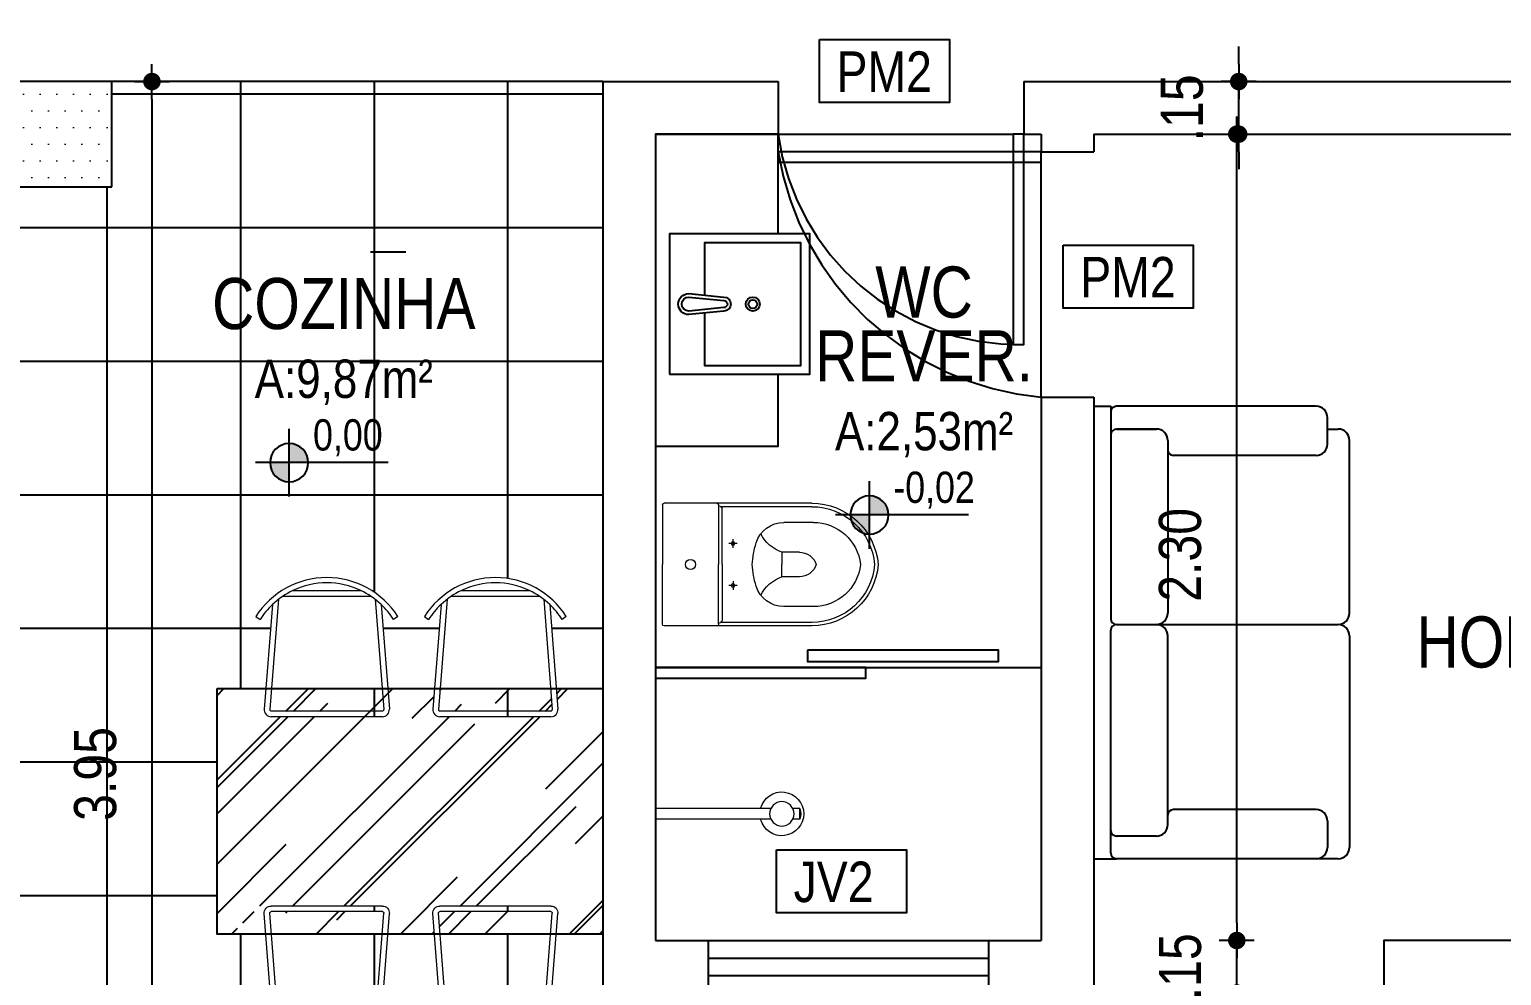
# Model space of a CAD drawing. Header units: millimetres. Extents: x 3955 to 10567, y -112 to 1797.
# Drawn here: x 5273.581 to 5277.778, y 1007.898 to 1010.596 of the extents above; entities that cross this region are included whole.
import ezdxf
from ezdxf.enums import TextEntityAlignment as Align

# ---------------------------------------------------------------- set-up
doc = ezdxf.new("R2010")
doc.units = ezdxf.units.MM
doc.header["$LTSCALE"] = 20
doc.linetypes.add('DIVIDE', pattern=[1.25, 0.5, -0.25, 0, -0.25, 0, -0.25])
doc.linetypes.add('HIDDEN2', pattern=[0.1875, 0.125, -0.0625])
for name, color, linetype in [('AME_FRZ', 7, 'Continuous'), ('AR-MOB', 252, 'Continuous'), ('COTA', 7, 'Continuous'), ('DIVERSOS', 1, 'Continuous'), ('E-txt-g', 3, 'Continuous'), ('LAYER1', 2, 'Continuous'), ('LAYER7', 4, 'Continuous'), ('MOB', 251, 'Continuous'), ('PAREDE', 5, 'Continuous')]:
    doc.layers.add(name, color=color, linetype=linetype)
doc.layers.add('E-Lay-9', color=9, linetype='Continuous', lineweight=9)
doc.layers.add('E-Txt-W', color=7, linetype='Continuous', lineweight=20)
doc.styles.add('F2', font='ARIALN.TTF')
doc.styles.add('REG60', font='romans.shx', dxfattribs={"width": 0.8, "height": 0.15})
doc.styles.add('REG80', font='romans.shx', dxfattribs={"width": 0.8, "height": 0.2})
doc.dimstyles.new('ARQUITETURA', dxfattribs={"dimtxt": 0.11, "dimasz": 0.05, "dimexe": 0.1, "dimexo": 0, "dimgap": 0.1, "dimtad": 1, "dimzin": 5, "dimdsep": 46, "dimtxsty": 'F2', "dimblk": 'COTA', "dimcen": 0, "dimse1": 1, "dimse2": 1, "dimadec": 0, "dimazin": 0, "dimtfac": 2, "dimtix": 1, "dimtmove": 2, "dimatfit": 3, "dimldrblk": 'COTA', "dimfxl": 1, "dimtolj": 1, "dimtzin": 5, "dimarcsym": 0})

# ---------------------------------------------------------------- blocks, each defined once
blk = doc.blocks.new('COTA')
at = {"layer": 'COTA'}
for p, q in [((0, 1), (0, -1)), ((-1, 0), (1, 0))]:
    blk.add_line(p, q, dxfattribs=at)
at = {"layer": 'COTA', "const_width": 0.5}
blk.add_lwpolyline([(-0.25, 0, 1), (0.25, 0, 1)], format="xyb", close=True, dxfattribs=at)
blk = doc.blocks.new('*D277')
at = {"color": 0, "lineweight": -2}
for p, q in [((5276.4158, 1005.9929), (5276.3658, 1005.9929)), ((5276.4658, 1005.9929), (5276.6158, 1005.9929)), ((5276.6658, 1005.9929), (5276.7158, 1005.9929))]:
    blk.add_line(p, q, dxfattribs=at)
at = {"color": 0, "lineweight": -2, "xscale": 0.05, "yscale": 0.05, "zscale": 0.05}
blk.add_blockref('COTA', (5276.4658, 1005.9929), dxfattribs=at)
at = {"color": 0, "lineweight": -2, "xscale": 0.05, "yscale": 0.05, "zscale": 0.05, "rotation": 180}
blk.add_blockref('COTA', (5276.6158, 1005.9929), dxfattribs=at)
at = {"color": 0, "insert": (5276.5408, 1006.1542), "char_height": 0.12, "attachment_point": 5, "style": 'F2'}
blk.add_mtext('\\A1;.15', dxfattribs=at)
blk = doc.blocks.new('*D287')
at = {"color": 0, "lineweight": -2}
blk.add_line((5277.0234, 1006.5477), (5277.0234, 1007.7977), dxfattribs=at)
at = {"color": 0, "lineweight": -2, "xscale": 0.05, "yscale": 0.05, "zscale": 0.05}
for p, rotation in [((5277.0234, 1007.8477), 90), ((5277.0234, 1006.4977), 270)]:
    blk.add_blockref('COTA', p, dxfattribs=dict(at, rotation=rotation))
at = {"color": 0, "insert": (5276.8621, 1007.1727), "char_height": 0.12, "attachment_point": 5, "rotation": 90, "style": 'F2'}
blk.add_mtext('\\A1;1.35', dxfattribs=at)
blk = doc.blocks.new('*D288')
at = {"color": 0, "lineweight": -2}
for p, q in [((5277.0234, 1008.0477), (5277.0234, 1008.0977)), ((5277.0234, 1007.8477), (5277.0234, 1007.9977)), ((5277.0234, 1007.7977), (5277.0234, 1007.7477))]:
    blk.add_line(p, q, dxfattribs=at)
at = {"color": 0, "lineweight": -2, "xscale": 0.05, "yscale": 0.05, "zscale": 0.05}
for p, rotation in [((5277.0234, 1007.9977), 270), ((5277.0234, 1007.8477), 90)]:
    blk.add_blockref('COTA', p, dxfattribs=dict(at, rotation=rotation))
at = {"color": 0, "insert": (5276.8621, 1007.9227), "char_height": 0.12, "attachment_point": 5, "rotation": 90, "style": 'F2'}
blk.add_mtext('\\A1;.15', dxfattribs=at)
blk = doc.blocks.new('*D289')
at = {"color": 0, "lineweight": -2}
blk.add_line((5277.0234, 1008.0477), (5277.0234, 1010.2477), dxfattribs=at)
at = {"color": 0, "lineweight": -2, "xscale": 0.05, "yscale": 0.05, "zscale": 0.05}
for p, rotation in [((5277.0234, 1010.2977), 90), ((5277.0234, 1007.9977), 270)]:
    blk.add_blockref('COTA', p, dxfattribs=dict(at, rotation=rotation))
at = {"color": 0, "insert": (5276.8621, 1009.0977), "char_height": 0.12, "attachment_point": 5, "rotation": 90, "style": 'F2'}
blk.add_mtext('\\A1;2.30', dxfattribs=at)
blk = doc.blocks.new('*D238')
at = {"color": 0, "lineweight": -2}
for p, q in [((5277.0289, 1010.4977), (5277.0289, 1010.5477)), ((5277.0289, 1010.2977), (5277.0289, 1010.4477)), ((5277.0289, 1010.2477), (5277.0289, 1010.1977))]:
    blk.add_line(p, q, dxfattribs=at)
at = {"color": 0, "lineweight": -2, "xscale": 0.05, "yscale": 0.05, "zscale": 0.05}
for p, rotation in [((5277.0289, 1010.4477), 270), ((5277.0289, 1010.2977), 90)]:
    blk.add_blockref('COTA', p, dxfattribs=dict(at, rotation=rotation))
at = {"color": 0, "insert": (5276.8676, 1010.3727), "char_height": 0.12, "attachment_point": 5, "rotation": 90, "style": 'F2'}
blk.add_mtext('\\A1;.15', dxfattribs=at)
blk = doc.blocks.new('*D292')
at = {"color": 0, "lineweight": -2}
blk.add_line((5273.9301, 1010.3977), (5273.9301, 1006.5477), dxfattribs=at)
at = {"color": 0, "lineweight": -2, "xscale": 0.05, "yscale": 0.05, "zscale": 0.05}
for p, rotation in [((5273.9301, 1010.4477), 90), ((5273.9301, 1006.4977), 270)]:
    blk.add_blockref('COTA', p, dxfattribs=dict(at, rotation=rotation))
at = {"color": 0, "insert": (5273.7689, 1008.4727), "char_height": 0.12, "attachment_point": 5, "rotation": 90, "style": 'F2'}
blk.add_mtext('\\A1;3.95', dxfattribs=at)
blk = doc.blocks.new('TXT-AMB75')
at = {"layer": 'E-txt-g', "style": 'REG80', "width": 0.8, "flags": 8}
blk.add_attdef('TXT', text='', height=0.2, dxfattribs=at).set_placement((0.0055, 0.2964), align=Align.CENTER)
at = {"layer": 'E-Txt-W', "style": 'REG60', "width": 0.8, "flags": 8}
blk.add_attdef('TXT', text='', height=0.15, dxfattribs=at).set_placement((0.0055, 0.0271), align=Align.CENTER)
blk = doc.blocks.new('NIVEL')
at = {"layer": 'DIVERSOS'}
h = blk.add_hatch(color=7, dxfattribs=at)
h.paths.add_polyline_path([(0, 0.137, 0.414214), (-0.137, 0), (0, 0)])
h.paths.add_polyline_path([(0, 0), (0, -0.137, 0.414214), (0.137, 0)])
at = {"layer": 'DIVERSOS', "color": 7}
for p, q in [((0, 0.242), (0, -0.242)), ((0.709, 0), (-0.242, 0))]:
    blk.add_line(p, q, dxfattribs=at)
blk.add_circle((0, 0), 0.137, dxfattribs=at)
blk = doc.blocks.new('vaso-s')
at = {"color": 8}
for start, end in [(0, 180), (180, 0)]:
    blk.add_arc((0.08, 0), 0.0143, start, end, dxfattribs=at)
at = {"layer": 'E-Lay-9', "color": 8}
for p, q in [((0, 0.17), (0, 0)), ((0.4256, 0.175), (0.005, 0.175)), ((0.16, 0.17), (0.16, 0.17)), ((0.16, 0.17), (0.16, 0)), ((0.4256, 0.165), (0.165, 0.165)), ((0.17, 0), (0.17, 0.16)), ((0.4306, 0.12), (0.3459, 0.12)), ((0.2134, 0.06), (0.1891, 0.06)), ((0.2013, 0.0479), (0.2013, 0.0722)), ((0.3406, 0.035), (0.3406, 0)), ((0.3906, 0.035), (0.3406, 0.035)), ((0, -0.17), (0, 0)), ((0.16, -0.17), (0.16, 0)), ((0.17, 0), (0.17, -0.1601)), ((0.3406, -0.035), (0.3406, 0)), ((0.3906, -0.035), (0.3406, -0.035)), ((0.2134, -0.06), (0.1891, -0.06)), ((0.2013, -0.0479), (0.2013, -0.0722)), ((0.4306, -0.12), (0.3459, -0.12)), ((0.4256, -0.165), (0.165, -0.165)), ((0.4256, -0.175), (0.005, -0.175)), ((0.16, -0.17), (0.16, -0.17))]:
    blk.add_line(p, q, dxfattribs=at)
for centre in [(0.2013, 0.06), (0.2013, -0.06)]:
    blk.add_circle(centre, 0.005, dxfattribs=at)
for centre, radius, start, end in [((0.005, 0.17), 0.005, 90, 180), ((0.155, 0.17), 0.005, 0, 90), ((0.165, 0.17), 0.00495, 180, 270), ((0.4256, -0.015), 0.19, 4.5281, 90), ((0.165, 0.16), 0.00495, 0, 90), ((0.4256, -0.015), 0.18, 4.7802, 90), ((0.3459, 0.0375), 0.0825, 90, 163.0355), ((0.3754, 0.1358), 0.1066, 206.9395, 250.9647), ((0.4306, -0.015), 0.135, 6.3794, 90), ((0.518, -0.015), 0.2624, 163.0355, 176.7233), ((0.3906, -0.015), 0.05, 17.4576, 90), ((0.518, 0.015), 0.2624, 183.2767, 196.9645), ((0.3754, -0.1358), 0.1066, 109.0353, 153.0605), ((0.3906, 0.015), 0.05, 270, 342.5424), ((0.4256, 0.015), 0.19, 270, 355.4719), ((0.4256, 0.015), 0.18, 270, 355.2198), ((0.4306, 0.015), 0.135, 270, 353.6206), ((0.3459, -0.0375), 0.0825, 196.9645, 270), ((0.165, -0.17), 0.00495, 90, 180), ((0.165, -0.1601), 0.00495, 270, 0), ((0.005, -0.17), 0.005, 180, 270), ((0.155, -0.17), 0.005, 270, 0)]:
    blk.add_arc(centre, radius, start, end, dxfattribs=at)
blk = doc.blocks.new('Chuveiro')
at = {"layer": 'E-Lay-9', "color": 8}
for p, q in [((-0.0311, 0.0156), (-0.3604, 0.0156)), ((0.0509, 0.0156), (0.0311, 0.0156)), ((0.0509, 0.0156), (0.0509, -0.0156)), ((-0.0311, -0.0156), (-0.3604, -0.0156)), ((0.0509, -0.0156), (0.0311, -0.0156))]:
    blk.add_line(p, q, dxfattribs=at)
blk.add_circle((0, 0), 0.0348, dxfattribs=at)
for centre, radius, start, end in [((0, 0), 0.0624, 194.4775, 165.5225), ((0.0093, 0), 0.0444, 339.4266, 20.5734)]:
    blk.add_arc(centre, radius, start, end, dxfattribs=at)
blk = doc.blocks.new('CUBA QUADRADA-flat-4-flat-1')
at = {"layer": 'MOB'}
blk.add_lwpolyline([(0, -0.2), (0.4, -0.2), (0.4, 0.2), (0, 0.2)], close=True, dxfattribs=at)
blk.add_lwpolyline([(0.1, -0.0255), (0.1, -0.175), (0.375, -0.175), (0.375, 0.175), (0.1, 0.175), (0.1, 0.0255)], dxfattribs=at)
for points in [[(0.155, -0.02), (0.055, -0.03, -1), (0.055, 0.03), (0.155, 0.02, -1)], [(0.155, -0.01), (0.055, -0.02, -1), (0.055, 0.02), (0.155, 0.01, -1)]]:
    blk.add_lwpolyline(points, format="xyb", close=True, dxfattribs=at)
for radius in [0.02, 0.0125]:
    blk.add_circle((0.2375, 0), radius, dxfattribs=at)
blk = doc.blocks.new('cadeira3')
at = {"color": 8}
for p, q in [((339.39, -198.51), (363.62, -198.51)), ((332.14, -203.49), (329.22, -240.82)), ((334.29, -201.65), (331.21, -240.97)), ((335.87, -200.51), (367.14, -200.51)), ((368.73, -201.65), (371.8, -240.97)), ((370.88, -203.49), (373.8, -240.82)), ((326.24, -207.76), (327.72, -208.87)), ((376.77, -207.76), (375.3, -208.87)), ((371.3, -241.51), (331.71, -241.51)), ((371.3, -243.51), (331.71, -243.51))]:
    blk.add_line(p, q, dxfattribs=at)
for centre, radius, start, end in [((351.51, -223.91), 29.99, 32.591, 147.409), ((351.51, -223.93), 28.15, 115.4935, 133.4739), ((351.51, -223.93), 28.15, 64.5065, 115.4935), ((351.51, -223.93), 28.15, 46.5261, 64.5065), ((351.51, -223.93), 28.15, 133.4739, 147.6689), ((351.51, -223.93), 28.15, 32.3311, 46.5261), ((331.71, -241.01), 2.5, 175.5276, 270), ((331.71, -241.01), 0.5, 175.5276, 270), ((371.3, -241.01), 2.5, 270, 4.4724), ((371.3, -241.01), 0.5, 270, 4.4724)]:
    blk.add_arc(centre, radius, start, end, dxfattribs=at)

msp = doc.modelspace()

# ---------------------------------------------------------------- hatches: boundary and pattern name
h = msp.add_hatch()
h.set_pattern_fill('ANSI37,_O', color=8, scale=0.12, angle=45)
h.set_pattern_definition([(90, (0, 0), (-0.381, 8e-17), []), (180, (0, 0), (-8e-17, -0.381), [])])
h.paths.add_polyline_path([(5275.2158, 1010.4477), (5273.8158, 1010.4477), (5273.8158, 1010.1477), (5273.3158, 1010.1477), (5273.3158, 1008.5952), (5272.7158, 1008.5952), (5272.7158, 1007.8477, -0.44655), (5273.5158, 1007.0477), (5272.7158, 1007.0477), (5272.7158, 1006.4977), (5275.2158, 1006.4977), (5275.2158, 1006.5727), (5275.2158, 1007.7727), (5275.2158, 1008.0161), (5274.1158, 1008.0161), (5274.1158, 1008.7161), (5275.2158, 1008.7161)])
h.paths.add_polyline_path([(5274.3762, 1009.3607, -1), (5274.2666, 1009.3607, -1)], flags=16)
h.paths.add_polyline_path([(5275.1114, 1008.9221), (5275.0996, 1008.9132, 0.062017), (5275.0643, 1008.9562), (5275.0876, 1008.6576, -0.437265), (5275.0677, 1008.6361), (5274.751, 1008.6361, -0.437265), (5274.731, 1008.6576), (5274.7544, 1008.9562, 0.062017), (5274.719, 1008.9132), (5274.7072, 1008.9221, -0.547586)], flags=16)
h.paths.add_polyline_path([(5275.0063, 1008.9961, -0.053349), (5275.0471, 1008.971), (5275.0717, 1008.6564, -0.437265), (5275.0677, 1008.6521), (5274.751, 1008.6521, -0.437265), (5274.747, 1008.6564), (5274.7716, 1008.971, -0.053349), (5274.8124, 1008.9961, -0.226217)], flags=0)
h.paths.add_polyline_path([(5274.6309, 1008.9221), (5274.619, 1008.9132, 0.062017), (5274.5837, 1008.9562), (5274.6071, 1008.6576, -0.437265), (5274.5871, 1008.6361), (5274.2704, 1008.6361, -0.437265), (5274.2504, 1008.6576), (5274.2738, 1008.9562, 0.062017), (5274.2384, 1008.9132), (5274.2266, 1008.9221, -0.547586)], flags=16)
h.paths.add_polyline_path([(5274.5257, 1008.9961, -0.053349), (5274.5665, 1008.971), (5274.5911, 1008.6564, -0.437265), (5274.5871, 1008.6521), (5274.2704, 1008.6521, -0.437265), (5274.2664, 1008.6564), (5274.291, 1008.971, -0.053349), (5274.3318, 1008.9961, -0.226217)], flags=0)
h.paths.add_polyline_path([(5273.3658, 1008.5477), (5273.3658, 1008.5044), (5273.3858, 1008.5044), (5273.3858, 1008.4645), (5273.3658, 1008.4645), (5273.3658, 1008.3975), (5273.3858, 1008.3975), (5273.3858, 1008.3576), (5273.3658, 1008.3576), (5273.3658, 1008.2711), (5273.3858, 1008.2711), (5273.3858, 1008.2312), (5273.3658, 1008.2312), (5273.3658, 1008.1641), (5273.3858, 1008.1641), (5273.3858, 1008.1242), (5273.3658, 1008.1242), (5273.3658, 1008.0377), (5273.3858, 1008.0377), (5273.3858, 1007.9979), (5273.3658, 1007.9979), (5273.3658, 1007.9308), (5273.3858, 1007.9308), (5273.3858, 1007.8909), (5273.3658, 1007.8909), (5273.3658, 1007.8477), (5272.7158, 1007.8477), (5272.7158, 1008.5477)])
h.paths.add_polyline_path([(5275.0677, 1008.0961, -0.437265), (5275.0876, 1008.0745), (5275.0643, 1007.7759, 0.062017), (5275.0996, 1007.8189), (5275.1114, 1007.8101, -0.547586), (5274.7072, 1007.8101), (5274.719, 1007.8189, 0.062017), (5274.7544, 1007.7759), (5274.731, 1008.0745, -0.437265), (5274.751, 1008.0961)], flags=17)
h.paths.add_polyline_path([(5274.5871, 1008.0961, -0.437265), (5274.6071, 1008.0745), (5274.5837, 1007.7759, 0.062017), (5274.619, 1007.8189), (5274.6309, 1007.8101, -0.547586), (5274.2266, 1007.8101), (5274.2384, 1007.8189, 0.062017), (5274.2738, 1007.7759), (5274.2504, 1008.0745, -0.437265), (5274.2704, 1008.0961)], flags=17)
h.paths.add_polyline_path([(5275.0677, 1008.0801, -0.437265), (5275.0717, 1008.0758), (5275.0471, 1007.7612, -0.053349), (5275.0063, 1007.7361, -0.226217), (5274.8124, 1007.7361, -0.053349), (5274.7716, 1007.7612), (5274.747, 1008.0758, -0.437265), (5274.751, 1008.0801)], flags=16)
h.paths.add_polyline_path([(5274.5871, 1008.0801, -0.437265), (5274.5911, 1008.0758), (5274.5665, 1007.7612, -0.053349), (5274.5257, 1007.7361, -0.226217), (5274.3318, 1007.7361, -0.053349), (5274.291, 1007.7612), (5274.2664, 1008.0758, -0.437265), (5274.2704, 1008.0801)], flags=16)
h.paths.add_polyline_path([(5274.2662, 1007.0743), (5274.2743, 1007.0661), (5274.277, 1007.0571), (5274.277, 1007.0329), (5274.2712, 1007.0329), (5274.2712, 1007.0205), (5274.2798, 1007.0205), (5274.2798, 1006.4977), (5273.6448, 1006.4977), (5273.6448, 1007.0205), (5273.6533, 1007.0205), (5273.6533, 1007.0329), (5273.6475, 1007.0329), (5273.6475, 1007.0602), (5273.6534, 1007.0709), (5273.6636, 1007.0766), (5273.6707, 1007.0774), (5273.6776, 1007.0781), (5273.6854, 1007.0789), (5273.6888, 1007.0793), (5273.6958, 1007.0801), (5273.7035, 1007.0808), (5273.707, 1007.0812), (5273.7144, 1007.0816), (5273.7182, 1007.082), (5273.7217, 1007.0824), (5273.7294, 1007.0832), (5273.7364, 1007.0832), (5273.7441, 1007.0839), (5273.755, 1007.0839), (5273.7584, 1007.0843), (5273.7658, 1007.0843), (5273.7697, 1007.0847), (5273.7731, 1007.0847), (5273.777, 1007.0847), (5273.7805, 1007.0847), (5273.7844, 1007.0847), (5273.7878, 1007.0847), (5273.7917, 1007.0847), (5273.7952, 1007.0847), (5273.7991, 1007.0847), (5273.8025, 1007.0847), (5273.8134, 1007.0847), (5273.8211, 1007.0839), (5273.8246, 1007.0839), (5273.8315, 1007.0839), (5273.8393, 1007.0832), (5273.8435, 1007.0832), (5273.8435, 1007.082), (5273.8555, 1007.0824), (5273.8598, 1007.0824), (5273.8733, 1007.0824), (5274.1877, 1007.0835), (5274.1954, 1007.0828), (5274.1989, 1007.0828), (5274.2024, 1007.0824), (5274.214, 1007.0812), (5274.2175, 1007.0812), (5274.221, 1007.0808), (5274.2248, 1007.0804), (5274.2318, 1007.0797), (5274.2395, 1007.0789), (5274.2465, 1007.0781), (5274.2569, 1007.0771)], flags=16)
h.paths.add_polyline_path([(5273.8269, 1007.0329), (5273.8265, 1007.0329), (5273.8261, 1007.0329), (5273.8257, 1007.0329), (5273.8254, 1007.0329), (5273.825, 1007.0329), (5273.8246, 1007.0329), (5273.8238, 1007.0329), (5273.823, 1007.0329), (5273.8223, 1007.0329), (5273.8211, 1007.0329), (5273.8157, 1007.0329), (5273.6761, 1007.0329), (5273.6772, 1007.034), (5273.6772, 1007.0412), (5273.6835, 1007.049), (5273.6893, 1007.0506), (5273.7248, 1007.0518), (5273.7596, 1007.0491), (5273.7936, 1007.0429)], flags=0)
h.paths.add_polyline_path([(5272.7158, 1007.8477), (5272.7158, 1007.8477), (5272.5658, 1007.8477), (5272.5658, 1007.0477), (5272.7158, 1007.0477), (5272.7158, 1007.0777), (5273.5168, 1007.0777, 0.434753)])
at = {"layer": 'COTA', "linetype": 'Continuous'}
h = msp.add_hatch(dxfattribs=at)
h.set_pattern_fill('AR-RROOF', color=8, scale=0.01, angle=45, style=0)
h.set_pattern_definition([(45, (-71.66961, 51.47962), (0.215526147, 0.574736392), [3.81, -0.508, 1.27, -0.254]), (45, (-71.52054, 51.8083), (-0.418479935, 0.05926969), [0.762, -0.08382, 1.524, -0.1905]), (45, (-71.73248, 51.72208), (0.8136112046, 1.0542820686), [2.032, -0.3556, 1.016, -0.254])])
edge = h.paths.add_edge_path()
edge.add_line((5275.2158, 1008.7161), (5275.0831, 1008.7161))
edge.add_line((5275.0831, 1008.7161), (5275.0876, 1008.6576))
edge.add_arc((5275.0677, 1008.6561), 0.02, -90, 4.4724, ccw=False)
edge.add_line((5275.0677, 1008.6361), (5274.751, 1008.6361))
edge.add_arc((5274.751, 1008.6561), 0.02, 175.5276, 270, ccw=False)
edge.add_line((5274.731, 1008.6576), (5274.7356, 1008.7161))
edge.add_line((5274.7356, 1008.7161), (5274.5231, 1008.7161))
edge.add_line((5274.5231, 1008.7161), (5274.5276, 1008.6576))
edge.add_arc((5274.5077, 1008.6561), 0.02, -90, 4.4724, ccw=False)
edge.add_line((5274.5077, 1008.6361), (5274.191, 1008.6361))
edge.add_arc((5274.191, 1008.6561), 0.02, 175.5276, 270, ccw=False)
edge.add_line((5274.171, 1008.6576), (5274.1756, 1008.7161))
edge.add_line((5274.1756, 1008.7161), (5274.1158, 1008.7161))
edge.add_line((5274.1158, 1008.7161), (5274.1158, 1008.2188))
edge.add_line((5274.1158, 1008.2188), (5274.1158, 1008.0161))
edge.add_line((5274.1158, 1008.0161), (5274.1756, 1008.0161))
edge.add_line((5274.1756, 1008.0161), (5274.171, 1008.0745))
edge.add_arc((5274.191, 1008.0761), 0.02, 90, 184.4724, ccw=False)
edge.add_line((5274.191, 1008.0961), (5274.5077, 1008.0961))
edge.add_arc((5274.5077, 1008.0761), 0.02, -4.4724, 90, ccw=False)
edge.add_line((5274.5276, 1008.0745), (5274.5231, 1008.0161))
edge.add_line((5274.5231, 1008.0161), (5274.7356, 1008.0161))
edge.add_line((5274.7356, 1008.0161), (5274.731, 1008.0745))
edge.add_arc((5274.751, 1008.0761), 0.02, 90, 184.4724, ccw=False)
edge.add_line((5274.751, 1008.0961), (5275.0677, 1008.0961))
edge.add_arc((5275.0677, 1008.0761), 0.02, -4.4724, 90, ccw=False)
edge.add_line((5275.0876, 1008.0745), (5275.0831, 1008.0161))
edge.add_line((5275.0831, 1008.0161), (5275.2158, 1008.0161))
edge.add_line((5275.2158, 1008.0161), (5275.2158, 1008.7161))
edge = h.paths.add_edge_path(flags=17)
edge.add_line((5274.507, 1008.7161), (5274.1916, 1008.7161))
edge.add_line((5274.1916, 1008.7161), (5274.187, 1008.6564))
edge.add_arc((5274.191, 1008.6561), 0.004, 175.5276, 270)
edge.add_line((5274.191, 1008.6521), (5274.5077, 1008.6521))
edge.add_arc((5274.5077, 1008.6561), 0.004, 270, 364.4724)
edge.add_line((5274.5117, 1008.6564), (5274.507, 1008.7161))
edge = h.paths.add_edge_path(flags=17)
edge.add_line((5275.067, 1008.7161), (5274.7516, 1008.7161))
edge.add_line((5274.7516, 1008.7161), (5274.747, 1008.6564))
edge.add_arc((5274.751, 1008.6561), 0.004, 175.5276, 270)
edge.add_line((5274.751, 1008.6521), (5275.0677, 1008.6521))
edge.add_arc((5275.0677, 1008.6561), 0.004, 270, 364.4724)
edge.add_line((5275.0717, 1008.6564), (5275.067, 1008.7161))
edge = h.paths.add_edge_path(flags=17)
edge.add_arc((5275.0677, 1008.0761), 0.004, 355.5276, 450)
edge.add_line((5275.0677, 1008.0801), (5274.751, 1008.0801))
edge.add_arc((5274.751, 1008.0761), 0.004, 90, 184.4724)
edge.add_line((5274.747, 1008.0758), (5274.7516, 1008.0161))
edge.add_line((5274.7516, 1008.0161), (5275.067, 1008.0161))
edge.add_line((5275.067, 1008.0161), (5275.0717, 1008.0758))
edge = h.paths.add_edge_path(flags=17)
edge.add_arc((5274.5077, 1008.0761), 0.004, 355.5276, 450)
edge.add_line((5274.5077, 1008.0801), (5274.191, 1008.0801))
edge.add_arc((5274.191, 1008.0761), 0.004, 90, 184.4724)
edge.add_line((5274.187, 1008.0758), (5274.1916, 1008.0161))
edge.add_line((5274.1916, 1008.0161), (5274.507, 1008.0161))
edge.add_line((5274.507, 1008.0161), (5274.5117, 1008.0758))
at = {"layer": 'E-Lay-9'}
h = msp.add_hatch(dxfattribs=at)
h.set_pattern_fill('DOTS', color=9, scale=0.03, angle=-1e-14, style=0)
h.paths.add_polyline_path([(5273.8158, 1010.4477), (5272.7158, 1010.4477), (5272.7158, 1010.1477), (5273.3158, 1010.1477), (5273.8158, 1010.1477)])
h.paths.add_polyline_path([(5273.3158, 1010.1477), (5272.7158, 1010.1477), (5272.7158, 1008.5952), (5273.3158, 1008.5952)])
h.paths.add_polyline_path([(5272.775, 1009.4986, -0.071352), (5272.7736, 1009.5085, -0.071352), (5272.775, 1009.5184, -0.080747), (5272.7786, 1009.526), (5272.7717, 1009.526, 0.293273), (5272.7557, 1009.5158, 0.546464), (5272.7717, 1009.491), (5272.7786, 1009.491, -0.080747)], flags=16)
h.paths.add_polyline_path([(5272.8466, 1009.5085, -0.053307), (5272.8458, 1009.5011), (5272.8458, 1009.3085, 0.414214), (5272.8858, 1009.2685), (5273.2058, 1009.2685, 0.414214), (5273.2458, 1009.3085), (5273.2458, 1009.7085, 0.414214), (5273.2058, 1009.7485), (5272.8858, 1009.7485, 0.414214), (5272.8458, 1009.7085), (5272.8458, 1009.5735), (5272.9342, 1009.5735, -2), (5272.9342, 1009.5535), (5272.8458, 1009.5535), (5272.8458, 1009.516, -0.053307)], flags=16)
h.paths.add_polyline_path([(5273.0758, 1009.5085, -1), (5273.0158, 1009.5085, -1)], flags=0)
h.paths.add_polyline_path([(5273.0633, 1009.5085, -1), (5273.0283, 1009.5085, -1)], flags=0)
h.paths.add_polyline_path([(5272.8413, 1009.5115, -0.178999), (5272.8407, 1009.5042, -0.15501), (5272.8383, 1009.5015, -0.27133), (5272.8344, 1009.5015, -0.106756), (5272.8326, 1009.5032, -0.082828), (5272.8315, 1009.5055, -0.178999), (5272.8321, 1009.5129, -0.15501), (5272.8344, 1009.5155, -0.333638), (5272.839, 1009.5151, -0.137259)], flags=16)

# ---------------------------------------------------------------- linework, layer by layer
at = {"color": 2, "linetype": 'DIVIDE'}
for p, q in [((5274.3354, 1031.2393), (5274.3354, 997.8992)), ((5289.6537, 1009.9615), (5259.1646, 1009.9615))]:
    msp.add_line(p, q, dxfattribs=at)
at = {"color": 8}
for p, q in [((5275.2158, 1010.4477), (5273.8158, 1010.4477)), ((5275.7158, 1010.2977), (5276.3858, 1010.2977)), ((5276.4658, 1009.5477), (5276.4658, 1010.2177)), ((5276.6158, 1009.5214), (5276.6644, 1009.5214)), ((5276.6158, 1009.5214), (5276.6158, 1008.2309)), ((5276.6644, 1009.5214), (5276.6644, 1009.4728)), ((5277.2496, 1009.5214), (5276.6806, 1009.5214)), ((5276.6644, 1009.5052), (5276.6644, 1009.4404)), ((5277.282, 1009.4137), (5277.282, 1009.489)), ((5276.6644, 1009.4404), (5276.6644, 1008.9153)), ((5276.794, 1009.4566), (5276.6806, 1009.4566)), ((5276.6806, 1009.4566), (5276.794, 1009.4566)), ((5276.8264, 1009.4242), (5276.8264, 1008.9315)), ((5277.282, 1009.4566), (5277.3124, 1009.4566)), ((5277.282, 1009.4566), (5277.3124, 1009.4566)), ((5277.3448, 1008.9315), (5277.3448, 1009.4242)), ((5277.2496, 1009.3813), (5276.8426, 1009.3813)), ((5276.6644, 1008.3119), (5276.6644, 1008.8829)), ((5276.6806, 1008.8991), (5276.794, 1008.8991)), ((5276.6806, 1008.8991), (5276.794, 1008.8991)), ((5276.794, 1008.8991), (5277.3124, 1008.8991)), ((5276.794, 1008.8991), (5277.3124, 1008.8991)), ((5276.8264, 1008.3281), (5276.8264, 1008.8667)), ((5277.3448, 1008.8667), (5277.3448, 1008.4253)), ((5275.3658, 1008.7766), (5276.4658, 1008.7766)), ((5277.3448, 1008.4253), (5277.3448, 1008.2633)), ((5277.2496, 1008.371), (5276.8426, 1008.371)), ((5277.282, 1008.3386), (5277.282, 1008.2633)), ((5276.6644, 1008.2471), (5276.6644, 1008.3119)), ((5276.794, 1008.2957), (5276.6806, 1008.2957)), ((5276.6158, 1008.2309), (5276.6806, 1008.2309)), ((5277.3124, 1008.2309), (5276.6806, 1008.2309))]:
    msp.add_line(p, q, dxfattribs=at)
at = {"color": 6}
for points in [[(5275.8336, 1010.5677), (5276.2043, 1010.5677), (5276.2043, 1010.3875), (5275.8336, 1010.3875)], [(5276.5286, 1009.9813), (5276.8994, 1009.9813), (5276.8994, 1009.801), (5276.5286, 1009.801)], [(5275.7112, 1008.2567), (5276.0819, 1008.2567), (5276.0819, 1008.0765), (5275.7112, 1008.0765)]]:
    msp.add_lwpolyline(points, close=True, dxfattribs=at)
at = {"color": 8}
msp.add_lwpolyline([(5275.7158, 1010.0129), (5275.7158, 1010.2977), (5275.3658, 1010.2977), (5275.3658, 1009.408), (5275.7158, 1009.408), (5275.7158, 1009.6129)], dxfattribs=at)
at = {"color": 7}
for points in [[(5276.4158, 1010.2977), (5276.3858, 1010.2977), (5276.3858, 1009.6977), (5276.4158, 1009.6977)], [(5276.4658, 1010.2177), (5276.4658, 1010.2477), (5275.7158, 1010.2477), (5275.7158, 1010.2177)], [(5275.799, 1008.8258), (5275.799, 1008.7934), (5276.3443, 1008.7934), (5276.3443, 1008.8258)], [(5275.3658, 1008.7766), (5275.3658, 1008.746), (5275.9658, 1008.746), (5275.9658, 1008.7766)]]:
    msp.add_lwpolyline(points, close=True, dxfattribs=at)
at = {"color": 8}
for points in [[(5274.1158, 1008.7161), (5275.2158, 1008.7161), (5275.2158, 1008.0161), (5274.1158, 1008.0161)], [(5278.8158, 1007.9977), (5277.4427, 1007.9977), (5277.4427, 1007.5382), (5278.8158, 1007.5382)]]:
    msp.add_lwpolyline(points, close=True, dxfattribs=at)
at = {"color": 8, "linetype": 'HIDDEN2'}
for centre, radius, start, end in [((5276.402, 1010.39), 0.6925, 187.6625, 271.1349), ((5276.5416, 1010.3807), 0.8365, 189.1526, 264.7972)]:
    msp.add_arc(centre, radius, start, end, dxfattribs=at)
at = {"color": 8}
for centre, radius, start, end in [((5276.6806, 1009.5052), 0.0162, 90, 180), ((5277.2496, 1009.489), 0.0324, 0, 90), ((5276.6806, 1009.4404), 0.0162, 90, 180), ((5276.6806, 1009.4404), 0.0162, 90, 180), ((5276.794, 1009.4242), 0.0324, 0, 90), ((5276.794, 1009.4242), 0.0324, 0, 90), ((5277.3124, 1009.4242), 0.0324, 0, 90), ((5276.8426, 1009.3975), 0.0162, 180, 270), ((5277.2496, 1009.4137), 0.0324, 270, 0), ((5276.794, 1008.9315), 0.0324, 270, 0), ((5277.3124, 1008.9315), 0.0324, 270, 0), ((5276.6806, 1008.9153), 0.0162, 180, 270), ((5276.6806, 1008.8829), 0.0162, 90, 180), ((5276.794, 1008.8667), 0.0324, 0, 90), ((5277.3124, 1008.8667), 0.0324, 0, 90), ((5276.8426, 1008.3548), 0.0162, 90, 180), ((5277.2496, 1008.3386), 0.0324, 0, 90), ((5276.6806, 1008.3119), 0.0162, 180, 270), ((5276.794, 1008.3281), 0.0324, 270, 0), ((5277.2496, 1008.2633), 0.0324, 270, 0), ((5277.3124, 1008.2633), 0.0324, 270, 0), ((5276.6806, 1008.2471), 0.0162, 180, 270)]:
    msp.add_arc(centre, radius, start, end, dxfattribs=at)
at = {"layer": 'AME_FRZ', "color": 6, "linetype": 'Continuous'}
for p, q in [((5273.8158, 1010.4477), (5272.7158, 1010.4477)), ((5273.8158, 1010.1477), (5273.8158, 1010.4477)), ((5272.7158, 1010.1477), (5273.8158, 1010.1477))]:
    msp.add_line(p, q, dxfattribs=at)
at = {"layer": 'AME_FRZ', "color": 8, "linetype": 'HIDDEN2'}
for p, q in [((5275.5158, 1007.9977), (5275.5158, 1007.8477)), ((5276.3158, 1007.9977), (5276.3158, 1007.8477))]:
    msp.add_line(p, q, dxfattribs=at)
at = {"layer": 'E-Lay-9', "color": 8}
for p, q in [((5274.1158, 1008.7161), (5275.2158, 1008.7161)), ((5275.2158, 1008.7161), (5275.2158, 1008.0161))]:
    msp.add_line(p, q, dxfattribs=at)
at = {"layer": 'PAREDE', "color": 5, "linetype": 'Continuous'}
for p, q in [((5275.2158, 1010.4477), (5275.2158, 1007.9977)), ((5275.2158, 1010.4477), (5275.2158, 1007.8477)), ((5275.2158, 1010.4477), (5275.7158, 1010.4477)), ((5275.7158, 1010.4477), (5275.7158, 1010.2977)), ((5276.4158, 1010.4477), (5278.8158, 1010.4477)), ((5276.4158, 1010.4477), (5276.4158, 1010.2977)), ((5275.3658, 1010.2977), (5275.3658, 1007.9977)), ((5275.3658, 1010.2977), (5275.3658, 1007.9977)), ((5275.3658, 1010.2977), (5275.7158, 1010.2977)), ((5276.4158, 1010.2977), (5276.4658, 1010.2977)), ((5276.4658, 1010.2977), (5276.4658, 1010.2477)), ((5276.6158, 1010.2977), (5278.8158, 1010.2977)), ((5276.6158, 1010.2977), (5276.6158, 1010.2477)), ((5276.4658, 1010.2477), (5276.6158, 1010.2477)), ((5276.4658, 1009.5477), (5276.4658, 1007.9977)), ((5276.4658, 1009.5477), (5276.6158, 1009.5477)), ((5276.6158, 1009.5477), (5276.6158, 1007.6727)), ((5275.3658, 1007.9977), (5276.4658, 1007.9977))]:
    msp.add_line(p, q, dxfattribs=at)
at = {"layer": 'PAREDE', "color": 8, "linetype": 'HIDDEN2'}
for p, q in [((5275.5158, 1007.9477), (5276.3158, 1007.9477)), ((5275.5158, 1007.8977), (5276.3158, 1007.8977))]:
    msp.add_line(p, q, dxfattribs=at)

# ---------------------------------------------------------------- block references
ref = msp.add_blockref('TXT-AMB75', (5274.4732, 1009.5255), dxfattribs=dict(xscale=0.7290000000000001, yscale=0.7290000000000001, zscale=0.7290000000000001))
ref.add_attrib('TXT', 'COZINHA', dxfattribs={"layer": 'E-txt-g', "color": 2, "height": 0.1458, "style": 'F2'}).set_placement((5274.4772, 1009.7416), align=Align.CENTER)
ref.add_attrib('TXT', 'A:9,87m²', dxfattribs={"layer": 'E-Txt-W', "height": 0.10935, "style": 'F2'}).set_placement((5274.4772, 1009.5453), align=Align.CENTER)
ref = msp.add_blockref('TXT-AMB75', (5276.1278, 1009.5583), dxfattribs=dict(xscale=0.7290000000000001, yscale=0.7290000000000001, zscale=0.7290000000000001))
ref.add_attrib('TXT', 'WC', dxfattribs={"layer": 'E-txt-g', "color": 2, "height": 0.1458, "style": 'F2'}).set_placement((5276.1318, 1009.7744), align=Align.CENTER)
ref = msp.add_blockref('TXT-AMB75', (5276.1278, 1009.3762), dxfattribs=dict(xscale=0.7290000000000001, yscale=0.7290000000000001, zscale=0.7290000000000001))
ref.add_attrib('TXT', 'REVER.', dxfattribs={"layer": 'E-txt-g', "color": 2, "height": 0.1458, "style": 'F2'}).set_placement((5276.1318, 1009.5923), align=Align.CENTER)
ref.add_attrib('TXT', 'A:2,53m²', dxfattribs={"layer": 'E-Txt-W', "height": 0.10935, "style": 'F2'}).set_placement((5276.1318, 1009.3959), align=Align.CENTER)
ref = msp.add_blockref('TXT-AMB75', (5278.1115, 1008.5602), dxfattribs=dict(xscale=0.7290000000000001, yscale=0.7290000000000001, zscale=0.7290000000000001))
ref.add_attrib('TXT', 'HOME OFFICE', dxfattribs={"layer": 'E-txt-g', "color": 2, "height": 0.1458, "style": 'F2'}).set_placement((5278.1155, 1008.7763), align=Align.CENTER)
ref.add_attrib('TXT', 'A:8,36m²', dxfattribs={"layer": 'E-Txt-W', "height": 0.10935, "style": 'F2'}).set_placement((5278.1155, 1008.58), align=Align.CENTER)
at = {"layer": 'AR-MOB'}
msp.add_blockref('CUBA QUADRADA-flat-4-flat-1', (5275.4058, 1009.8129), dxfattribs=at)
at = {"layer": 'E-Lay-9', "color": 7, "xscale": -1, "rotation": 180}
for name, p in [('vaso-s', (5275.3858, 1009.0701)), ('Chuveiro', (5275.7262, 1008.359))]:
    msp.add_blockref(name, p, dxfattribs=at)
at = {"layer": 'E-Lay-9', "color": 8, "xscale": 0.008000000000174623, "yscale": 0.008000000000174623, "zscale": 0.008000000000174623}
for p in [(5271.6167, 1010.5842), (5272.0973, 1010.5842)]:
    msp.add_blockref('cadeira3', p, dxfattribs=at)
at = {"layer": 'E-Lay-9', "color": 8, "xscale": -0.008000000000174623, "yscale": 0.007999999999992725, "zscale": 0.008, "rotation": 180}
for p in [(5271.6167, 1006.148), (5272.0973, 1006.148)]:
    msp.add_blockref('cadeira3', p, dxfattribs=at)
at = {"layer": 'LAYER7', "color": 7, "linetype": 'Continuous', "xscale": -0.3985866620477118, "yscale": 0.3985866620477118, "zscale": 0.3985866620477118, "rotation": 180}
for p in [(5274.3214, 1009.3607), (5275.976, 1009.2114)]:
    msp.add_blockref('NIVEL', p, dxfattribs=at)

# ---------------------------------------------------------------- texts
at = {"layer": 'LAYER1', "color": 6, "linetype": 'Continuous', "style": 'F2'}
for s, p in [('PM2', (5275.8822, 1010.5337)), ('PM2', (5276.5773, 1009.9473)), ('JV2', (5275.7598, 1008.2227))]:
    msp.add_text(s, height=0.11539, dxfattribs=at).set_placement(p, align=Align.TOP_LEFT)
at = {"layer": 'LAYER1', "color": 7, "linetype": 'Continuous', "style": 'F2'}
for s, p in [('0,00', (5274.3894, 1009.4844)), ('-0,02', (5276.044, 1009.335))]:
    msp.add_text(s, height=0.08906, dxfattribs=at).set_placement(p, align=Align.TOP_LEFT)

# ---------------------------------------------------------------- dimensions: what is measured, and where the dimension line sits
at = {"color": 4}
for base, p1, p2, picture, middle in [((5277.0289, 1010.4477), (5276.4659, 1010.2977), (5276.6388, 1010.4477), '*D238', (5276.8676, 1010.3727)), ((5273.9301, 1006.4977), (5275.2158, 1010.4477), (5275.2158, 1006.4977), '*D292', (5273.7689, 1008.4727)), ((5277.0234, 1007.9977), (5276.4658, 1007.8477), (5276.4658, 1007.9977), '*D288', (5276.8621, 1007.9227)), ((5277.0234, 1007.8477), (5276.4036, 1006.4977), (5276.4658, 1007.8477), '*D287', (5276.8621, 1007.1727))]:
    dim = msp.add_linear_dim(base=base, p1=p1, p2=p2, angle=270, dimstyle='ARQUITETURA', override={"dimtxt": 0.12, "dimfxl": 0.1, "dimfxlon": 1}, dxfattribs=at)
    dim.commit()
    dim.dimension.update_dxf_attribs({"geometry": picture, "text_midpoint": middle})
dim = msp.add_linear_dim(base=(5277.0234, 1010.2977), p1=(5276.4658, 1007.9977), p2=(5276.6158, 1010.2977), angle=270, dimstyle='ARQUITETURA', override={"dimtxt": 0.12, "dimfxl": 0.1, "dimfxlon": 1}, dxfattribs=at)
dim.commit()
dim.dimension.update_dxf_attribs({"geometry": '*D289', "text_midpoint": (5276.8621, 1009.0977), "dimtype": 160})
dim = msp.add_linear_dim(base=(5276.6158, 1005.9929), p1=(5276.4658, 1007.8799), p2=(5276.6158, 1008.7164), dimstyle='ARQUITETURA', override={"dimtxt": 0.12, "dimfxl": 0.1, "dimfxlon": 1}, dxfattribs=at)
dim.commit()
dim.dimension.update_dxf_attribs({"geometry": '*D277', "text_midpoint": (5276.5408, 1006.1542)})

doc.saveas('drawing.dxf')
